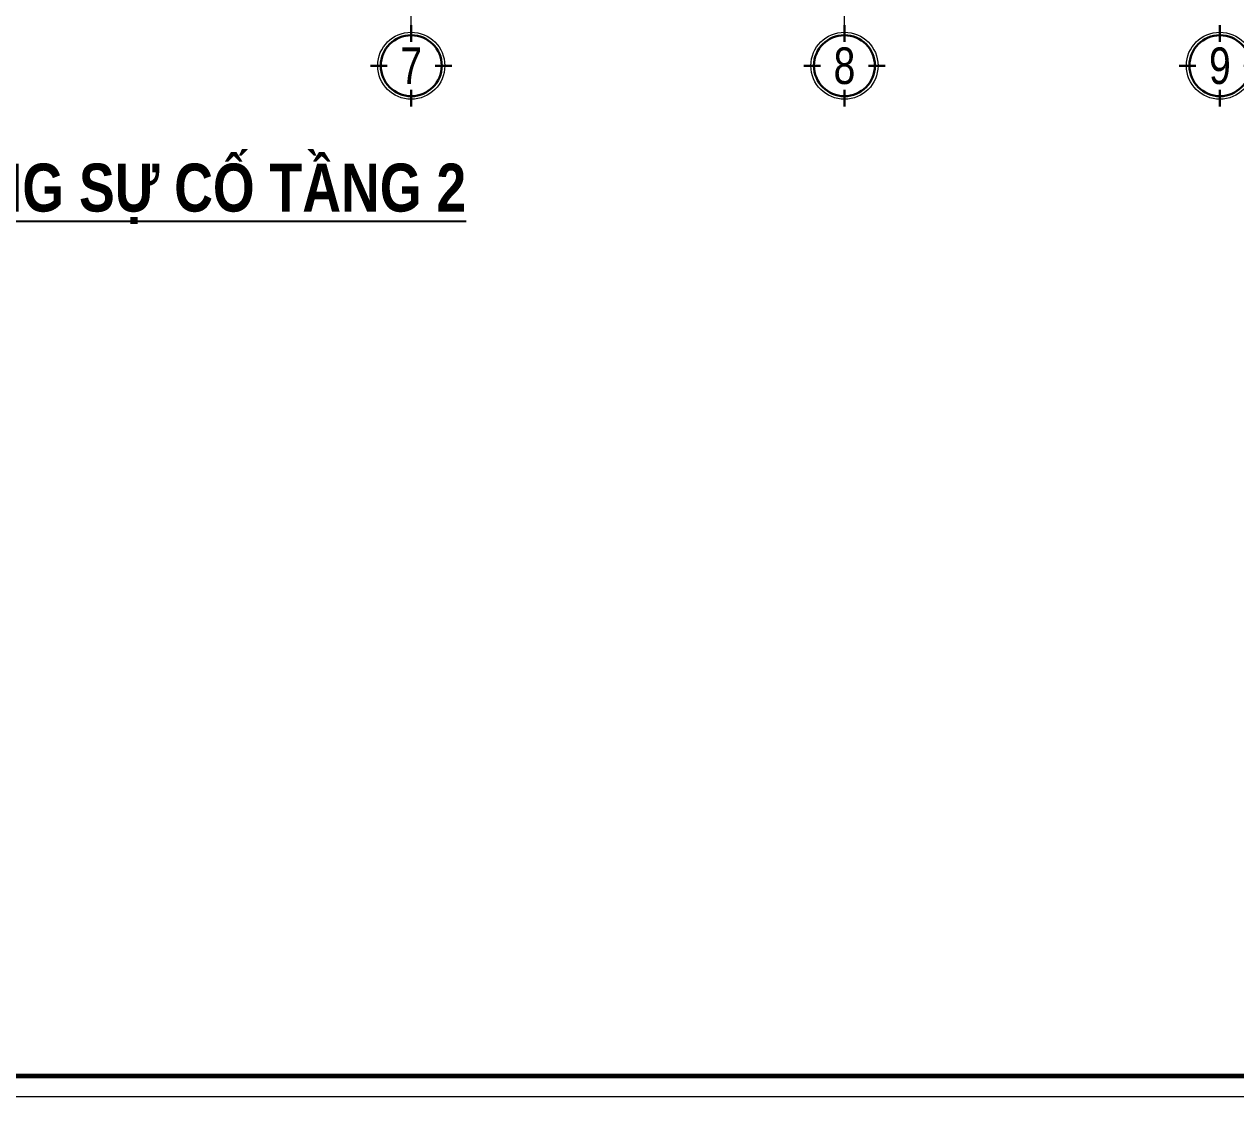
# Model space of a CAD drawing. Header units: millimetres. Extents: x 1109421 to 1726579, y -247837 to 144927.
# Drawn here: x 1668544 to 1685324, y -191397 to -176533 of the extents above; entities that cross this region are included whole.
import ezdxf
from ezdxf.enums import TextEntityAlignment as Align

# ---------------------------------------------------------------- set-up
doc = ezdxf.new("R2010")
doc.units = ezdxf.units.MM
doc.header["$LTSCALE"] = 600
doc.header["$MEASUREMENT"] = 0
doc.linetypes.add('CENTER', pattern=[2, 1.25, -0.25, 0.25, -0.25])
doc.layers.get('0').update_dxf_attribs({"lineweight": 0})
doc.layers.get('Defpoints').update_dxf_attribs({"lineweight": 0})
for name, color, linetype, lineweight in [('Khungten_LCDI', 7, 'Continuous', 25), ('LC ISO', 153, 'Continuous', 13), ('LC Text1', 3, 'Continuous', 20), ('LC Text2', 7, 'Continuous', 25), ('truc', 76, 'CENTER', 9)]:
    doc.layers.add(name, color=color, linetype=linetype, lineweight=lineweight)
doc.styles.add('EG 1', font='VHAVANB.TTF')
doc.styles.add('Khungten', font='VHAVAN.TTF', dxfattribs={"width": 0.9, "height": 5000})
doc.styles.add('LC 1', font='VHAVANB.TTF')
doc.styles.add('LC3', font='VHARIALB.TTF', dxfattribs={"width": 0.8})
doc.styles.add('Tahoma', font='tahoma.ttf')
doc.styles.add('Title', font='VHBLACK.TTF')

# ---------------------------------------------------------------- blocks, each defined once
blk = doc.blocks.new('A$Cb3b0a436')
at = {"layer": 'Defpoints', "color": 0, "lineweight": 0}
blk.add_lwpolyline([(6.98, 0), (6.98, 297), (426.98, 297), (426.98, 0)], close=True, dxfattribs=at)
at = {"layer": 'Khungten_LCDI', "color": 5, "lineweight": 60}
blk.add_lwpolyline([(18.98, 2), (18.98, 295), (424.98, 295), (424.98, 2)], close=True, dxfattribs=at)
at = {"color": 7, "style": 'Khungten', "width": 0.8}
for tag, p in [('REVISION', (413.97, 41.04)), ('NGAYHT', (414.44, 32.41))]:
    blk.add_attdef(tag, text='', height=2, dxfattribs=at).set_placement(p, align=Align.CENTER)
at = {"layer": 'LC Text1', "style": 'Title', "width": 1.485915}
for tag, p, p2 in [('TENBANVE1', (388.11, 59.64), (422.38, 59.64)), ('TENBANVE2', (388.11, 52.88), (422.38, 52.88))]:
    blk.add_attdef(tag, text='', height=2.5, dxfattribs=at).set_placement(p, p2, align=Align.FIT)
at = {"layer": 'LC Text1', "style": 'Title', "width": 0.7}
blk.add_attdef('SOBANVE', text='', height=2.5, dxfattribs=at).set_placement((414.6, 9.54), align=Align.CENTER)
blk = doc.blocks.new('TIEUDE1')
at = {"layer": 'LC Text2', "color": 7, "style": 'LC 1'}
blk.add_attdef('TIªU§Ò', text='', height=5, dxfattribs=at).set_placement((0, 0), align=Align.BOTTOM_CENTER)
blk.add_attdef('TL', text='', height=3, dxfattribs=at).set_placement((0, -2), align=Align.TOP_CENTER)
blk = doc.blocks.new('KyHieu TrucDinhVi')
at = {"color": 7, "lineweight": 30}
for p, q in [((0, 2.36), (0, 4)), ((-2.36, 0), (-4, 0)), ((2.36, 0), (4, 0)), ((0, -2.36), (0, -4))]:
    blk.add_line(p, q, dxfattribs=at)
blk.add_circle((0, 0), 3.3)
blk.add_circle((0, 0), 3, dxfattribs=at)
at = {"ltscale": 20, "style": 'Tahoma'}
blk.add_attdef('AA', text='', height=3, dxfattribs=at).set_placement((0, 0), align=Align.MIDDLE_CENTER)

msp = doc.modelspace()

# ---------------------------------------------------------------- linework, layer by layer
at = {"layer": 'truc'}
for p, q in [((1673904.2, -176545), (1673904.2, -156359.2)), ((1679904.2, -176545), (1679904.2, -156359.2))]:
    msp.add_line(p, q, dxfattribs=at)

# ---------------------------------------------------------------- block references
at = {"xscale": 143.35021493995, "yscale": 143.35021493995, "zscale": 143.35021493995}
msp.add_blockref('A$Cb3b0a436', (1635929.9, -191396.9), dxfattribs=at)
at = {"layer": 'LC ISO'}
ref = msp.add_blockref('KyHieu TrucDinhVi', (1673904.2, -177108.4), dxfattribs=dict(at, xscale=140.8352653944289, yscale=140.8352653944289, zscale=140.8352653944289))
ref.add_attrib('AA', '7', dxfattribs={"layer": '0', "ltscale": 20, "height": 507, "style": 'EG 1', "width": 0.8}).set_placement((1673904.2, -177108.4), align=Align.MIDDLE_CENTER)
ref = msp.add_blockref('KyHieu TrucDinhVi', (1679904.2, -177108.4), dxfattribs=dict(at, xscale=140.8352653944289, yscale=140.8352653944289, zscale=140.8352653944289))
ref.add_attrib('AA', '8', dxfattribs={"layer": '0', "ltscale": 20, "height": 507, "style": 'EG 1', "width": 0.8}).set_placement((1679904.2, -177108.4), align=Align.MIDDLE_CENTER)
ref = msp.add_blockref('KyHieu TrucDinhVi', (1685104.2, -177108.4), dxfattribs=dict(at, xscale=140.8352653944289, yscale=140.8352653944289, zscale=140.8352653944289))
ref.add_attrib('AA', '9', dxfattribs={"layer": '0', "ltscale": 20, "height": 507, "style": 'EG 1', "width": 0.8}).set_placement((1685104.2, -177108.4), align=Align.MIDDLE_CENTER)
at = {"layer": 'LC Text2'}
ref = msp.add_blockref('TIEUDE1', (1665009.1, -179329.3), dxfattribs=dict(at, xscale=135.0000000002609, yscale=135.0000000002609, zscale=135.0000000002609))
ref.add_attrib('TIªU§Ò', '%%UmÆt b»ng ®Ìn exit vµ chiÕu s¸ng sù cè tÇng 2', dxfattribs={"color": 7, "height": 664.796, "style": 'LC3', "width": 0.8}).set_placement((1665009.1, -179329.3), align=Align.BOTTOM_CENTER)

doc.saveas('drawing.dxf')
